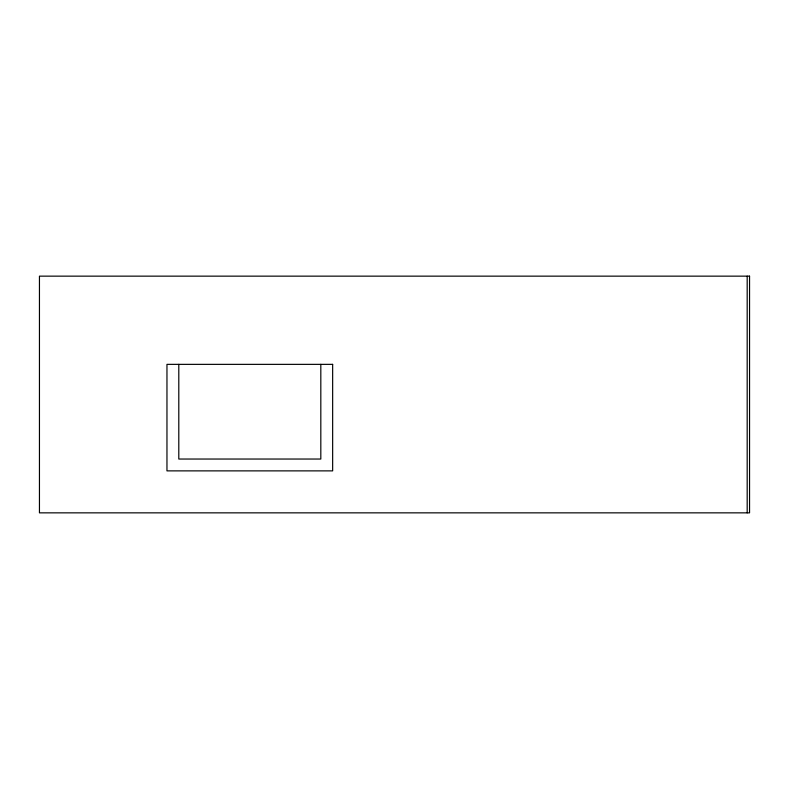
<?xml version="1.0" encoding="UTF-8"?>
<svg xmlns="http://www.w3.org/2000/svg" width="789" height="789" viewBox="0 0 789 789"><rect width="100%" height="100%" fill="white"/><g stroke="black" fill="none" stroke-linecap="round" stroke-linejoin="round"><path stroke-width="1.18" d="M747.183 276.15L747.183 512.85M320.817 364.36L320.817 459.04L178.797 459.04L178.797 364.36M749.55 276.15L39.45 276.15L39.45 512.85L749.55 512.85L749.55 276.15M332.652 364.36L166.962 364.36L166.962 470.875L332.652 470.875L332.652 364.36"/></g></svg>
